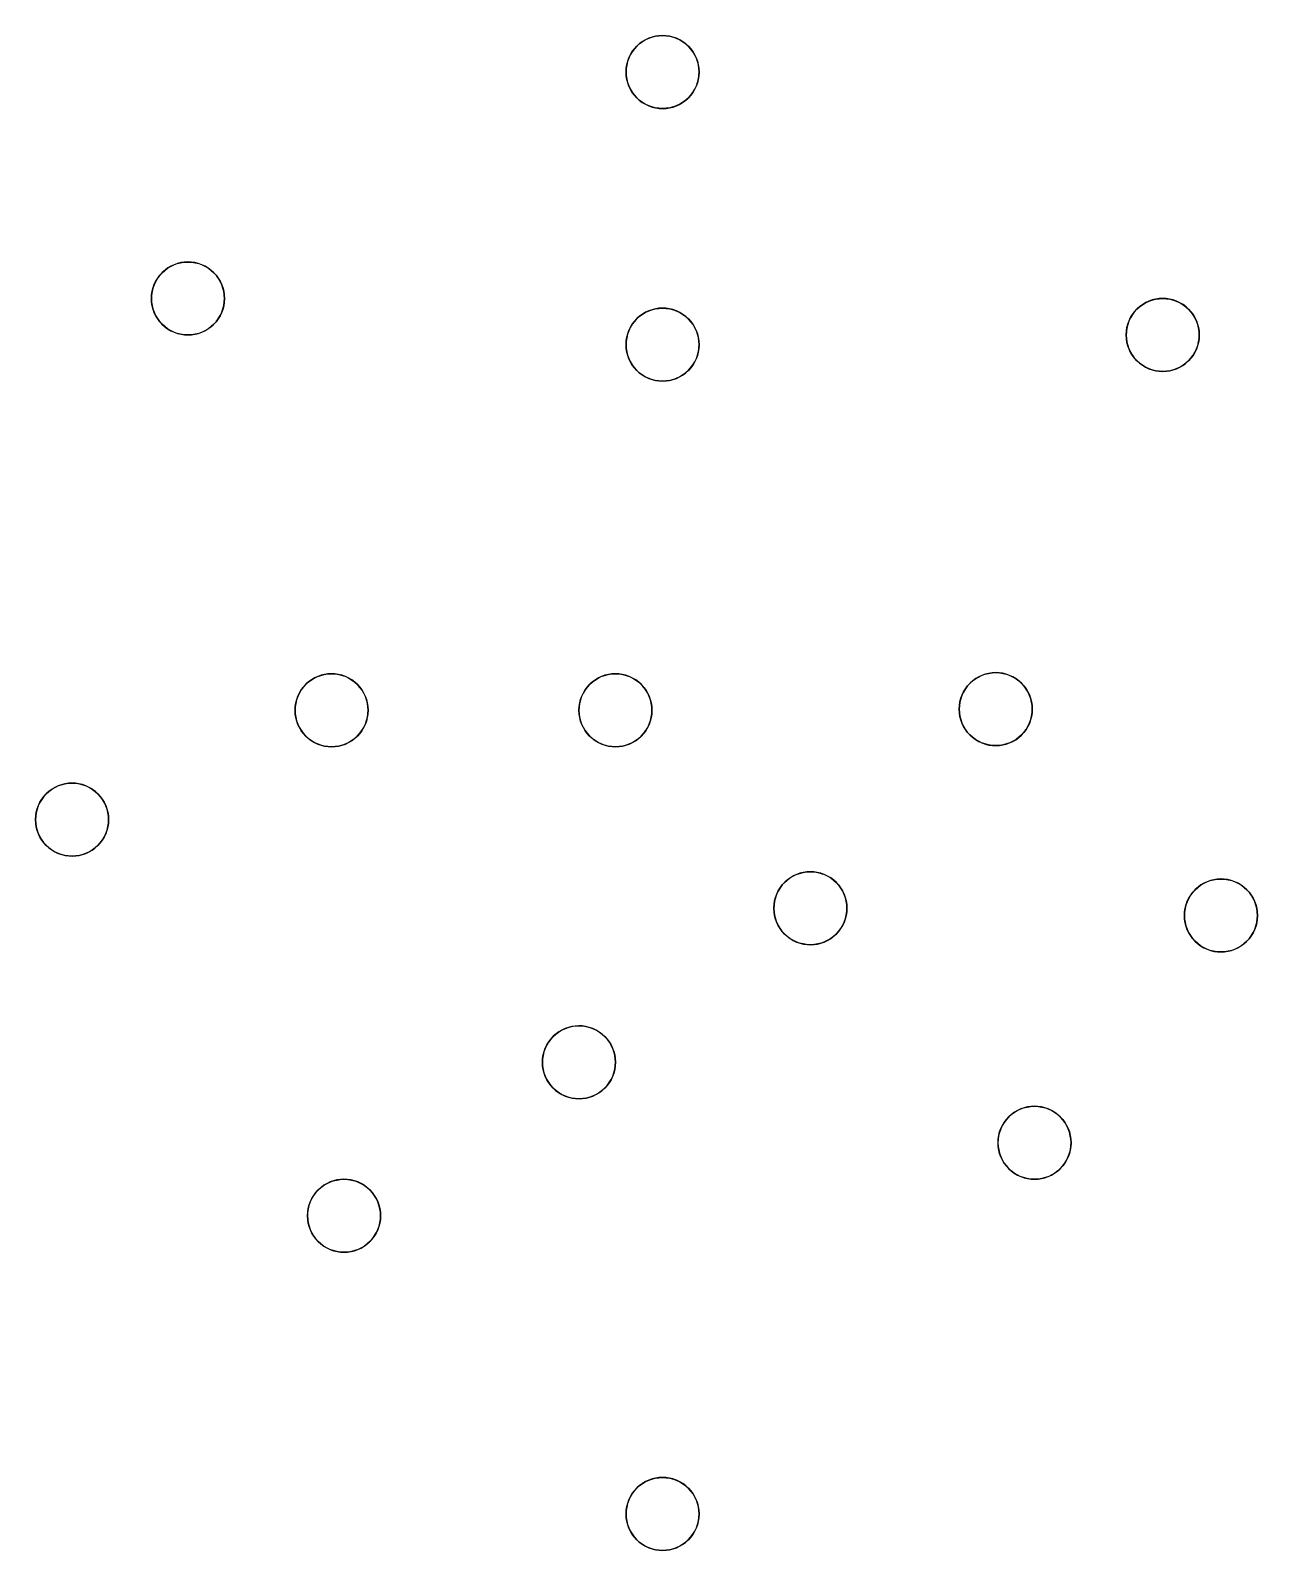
# Model space of a CAD drawing. Header units: inches. Extents: x 0.03 to 2.09, y 0.13 to 2.67.
import ezdxf

# ---------------------------------------------------------------- set-up
doc = ezdxf.new("R2010")
doc.units = ezdxf.units.IN
doc.layers.get('0').update_dxf_attribs({"linetype": 'CONTINUOUS'})

msp = doc.modelspace()

# ---------------------------------------------------------------- linework, layer by layer
for centre in [(1.0908, 2.6054), (0.2976, 2.2268), (1.9268, 2.1658), (1.0908, 2.1496), (0.5376, 1.5384), (1.0121, 1.5384), (1.6477, 1.5403), (0.1039, 1.3556), (1.3379, 1.2075), (2.0241, 1.1953), (0.9511, 0.9499), (1.7125, 0.8154), (0.5585, 0.6933), (1.0908, 0.1948)]:
    msp.add_circle(centre, 0.061)
for points, knots in [([(1.1248, 2.6561), (1.0968, 2.6748), (1.0589, 2.6673), (1.0401, 2.6393), (1.0214, 2.6114), (1.0289, 2.5735), (1.0568, 2.5547)], [0, 0, 0, 0, 1, 1, 1, 2, 2, 2, 2]), ([(1.0569, 2.5547), (1.0849, 2.5359), (1.1228, 2.5434), (1.1415, 2.5714), (1.1603, 2.5994), (1.1528, 2.6373), (1.1248, 2.656)], [3, 3, 3, 3, 4, 4, 4, 5, 5, 5, 5]), ([(0.3315, 2.2775), (0.3035, 2.2963), (0.2656, 2.2888), (0.2469, 2.2608), (0.2281, 2.2328), (0.2356, 2.1949), (0.2636, 2.1762)], [0, 0, 0, 0, 1, 1, 1, 2, 2, 2, 2]), ([(0.2636, 2.1761), (0.2916, 2.1574), (0.3295, 2.1649), (0.3483, 2.1929), (0.367, 2.2209), (0.3595, 2.2587), (0.3315, 2.2775)], [3, 3, 3, 3, 4, 4, 4, 5, 5, 5, 5]), ([(1.1248, 2.2003), (1.0968, 2.2191), (1.0589, 2.2116), (1.0401, 2.1836), (1.0214, 2.1556), (1.0289, 2.1177), (1.0568, 2.099)], [0, 0, 0, 0, 1, 1, 1, 2, 2, 2, 2]), ([(1.9607, 2.2165), (1.9327, 2.2353), (1.8948, 2.2278), (1.8761, 2.1998), (1.8573, 2.1718), (1.8648, 2.1339), (1.8928, 2.1152)], [0, 0, 0, 0, 1, 1, 1, 2, 2, 2, 2]), ([(1.0569, 2.0989), (1.0849, 2.0802), (1.1228, 2.0877), (1.1415, 2.1157), (1.1603, 2.1436), (1.1528, 2.1815), (1.1248, 2.2003)], [3, 3, 3, 3, 4, 4, 4, 5, 5, 5, 5]), ([(1.8928, 2.1151), (1.9208, 2.0964), (1.9587, 2.1039), (1.9775, 2.1318), (1.9962, 2.1598), (1.9887, 2.1977), (1.9608, 2.2165)], [3, 3, 3, 3, 4, 4, 4, 5, 5, 5, 5]), ([(0.5716, 1.5891), (0.5436, 1.6079), (0.5057, 1.6004), (0.487, 1.5724), (0.4682, 1.5444), (0.4757, 1.5065), (0.5037, 1.4878)], [0, 0, 0, 0, 1, 1, 1, 2, 2, 2, 2]), ([(1.046, 1.5891), (1.018, 1.6079), (0.9801, 1.6004), (0.9614, 1.5724), (0.9426, 1.5444), (0.9501, 1.5065), (0.9781, 1.4878)], [0, 0, 0, 0, 1, 1, 1, 2, 2, 2, 2]), ([(1.6816, 1.591), (1.6536, 1.6097), (1.6158, 1.6022), (1.597, 1.5742), (1.5783, 1.5462), (1.5857, 1.5084), (1.6137, 1.4896)], [0, 0, 0, 0, 1, 1, 1, 2, 2, 2, 2]), ([(0.5037, 1.4877), (0.5317, 1.469), (0.5696, 1.4765), (0.5883, 1.5045), (0.6071, 1.5324), (0.5996, 1.5703), (0.5716, 1.5891)], [3, 3, 3, 3, 4, 4, 4, 5, 5, 5, 5]), ([(0.9782, 1.4877), (1.0061, 1.469), (1.044, 1.4765), (1.0628, 1.5045), (1.0815, 1.5324), (1.074, 1.5703), (1.0461, 1.5891)], [3, 3, 3, 3, 4, 4, 4, 5, 5, 5, 5]), ([(1.6138, 1.4896), (1.6418, 1.4708), (1.6796, 1.4783), (1.6984, 1.5063), (1.7171, 1.5343), (1.7097, 1.5722), (1.6817, 1.5909)], [3, 3, 3, 3, 4, 4, 4, 5, 5, 5, 5]), ([(0.1378, 1.4063), (0.1099, 1.425), (0.072, 1.4175), (0.0532, 1.3895), (0.0345, 1.3616), (0.042, 1.3237), (0.0699, 1.3049)], [0, 0, 0, 0, 1, 1, 1, 2, 2, 2, 2]), ([(0.07, 1.3049), (0.098, 1.2861), (0.1359, 1.2936), (0.1546, 1.3216), (0.1734, 1.3496), (0.1659, 1.3875), (0.1379, 1.4062)], [3, 3, 3, 3, 4, 4, 4, 5, 5, 5, 5]), ([(1.3718, 1.2581), (1.3438, 1.2769), (1.306, 1.2694), (1.2872, 1.2414), (1.2685, 1.2134), (1.2759, 1.1755), (1.3039, 1.1568)], [0, 0, 0, 0, 1, 1, 1, 2, 2, 2, 2]), ([(1.304, 1.1568), (1.332, 1.138), (1.3698, 1.1455), (1.3886, 1.1735), (1.4073, 1.2015), (1.3999, 1.2394), (1.3719, 1.2581)], [3, 3, 3, 3, 4, 4, 4, 5, 5, 5, 5]), ([(2.058, 1.246), (2.03, 1.2648), (1.9921, 1.2573), (1.9734, 1.2293), (1.9546, 1.2013), (1.9621, 1.1634), (1.9901, 1.1447)], [0, 0, 0, 0, 1, 1, 1, 2, 2, 2, 2]), ([(1.9901, 1.1446), (2.0181, 1.1259), (2.056, 1.1334), (2.0748, 1.1614), (2.0935, 1.1894), (2.086, 1.2272), (2.058, 1.246)], [3, 3, 3, 3, 4, 4, 4, 5, 5, 5, 5]), ([(0.985, 1.0005), (0.957, 1.0193), (0.9191, 1.0118), (0.9004, 0.9838), (0.8816, 0.9558), (0.8891, 0.918), (0.9171, 0.8992)], [0, 0, 0, 0, 1, 1, 1, 2, 2, 2, 2]), ([(0.9171, 0.8992), (0.9451, 0.8804), (0.983, 0.8879), (1.0018, 0.9159), (1.0205, 0.9439), (1.013, 0.9818), (0.985, 1.0005)], [3, 3, 3, 3, 4, 4, 4, 5, 5, 5, 5]), ([(1.7464, 0.8661), (1.7184, 0.8848), (1.6805, 0.8773), (1.6618, 0.8493), (1.643, 0.8214), (1.6505, 0.7835), (1.6785, 0.7647)], [0, 0, 0, 0, 1, 1, 1, 2, 2, 2, 2]), ([(1.6785, 0.7647), (1.7065, 0.7459), (1.7444, 0.7534), (1.7632, 0.7814), (1.7819, 0.8094), (1.7744, 0.8473), (1.7465, 0.866)], [3, 3, 3, 3, 4, 4, 4, 5, 5, 5, 5]), ([(0.5924, 0.744), (0.5644, 0.7628), (0.5265, 0.7553), (0.5077, 0.7273), (0.489, 0.6993), (0.4965, 0.6614), (0.5245, 0.6427)], [0, 0, 0, 0, 1, 1, 1, 2, 2, 2, 2]), ([(0.5245, 0.6427), (0.5525, 0.6239), (0.5904, 0.6314), (0.6091, 0.6594), (0.6279, 0.6874), (0.6204, 0.7252), (0.5924, 0.744)], [3, 3, 3, 3, 4, 4, 4, 5, 5, 5, 5]), ([(1.1248, 0.2455), (1.0968, 0.2643), (1.0589, 0.2568), (1.0401, 0.2288), (1.0214, 0.2008), (1.0289, 0.1629), (1.0568, 0.1442)], [0, 0, 0, 0, 1, 1, 1, 2, 2, 2, 2]), ([(1.0569, 0.1441), (1.0849, 0.1254), (1.1228, 0.1329), (1.1415, 0.1608), (1.1603, 0.1888), (1.1528, 0.2267), (1.1248, 0.2455)], [3, 3, 3, 3, 4, 4, 4, 5, 5, 5, 5])]:
    msp.add_open_spline(points, degree=3, knots=knots)

doc.saveas('drawing.dxf')
